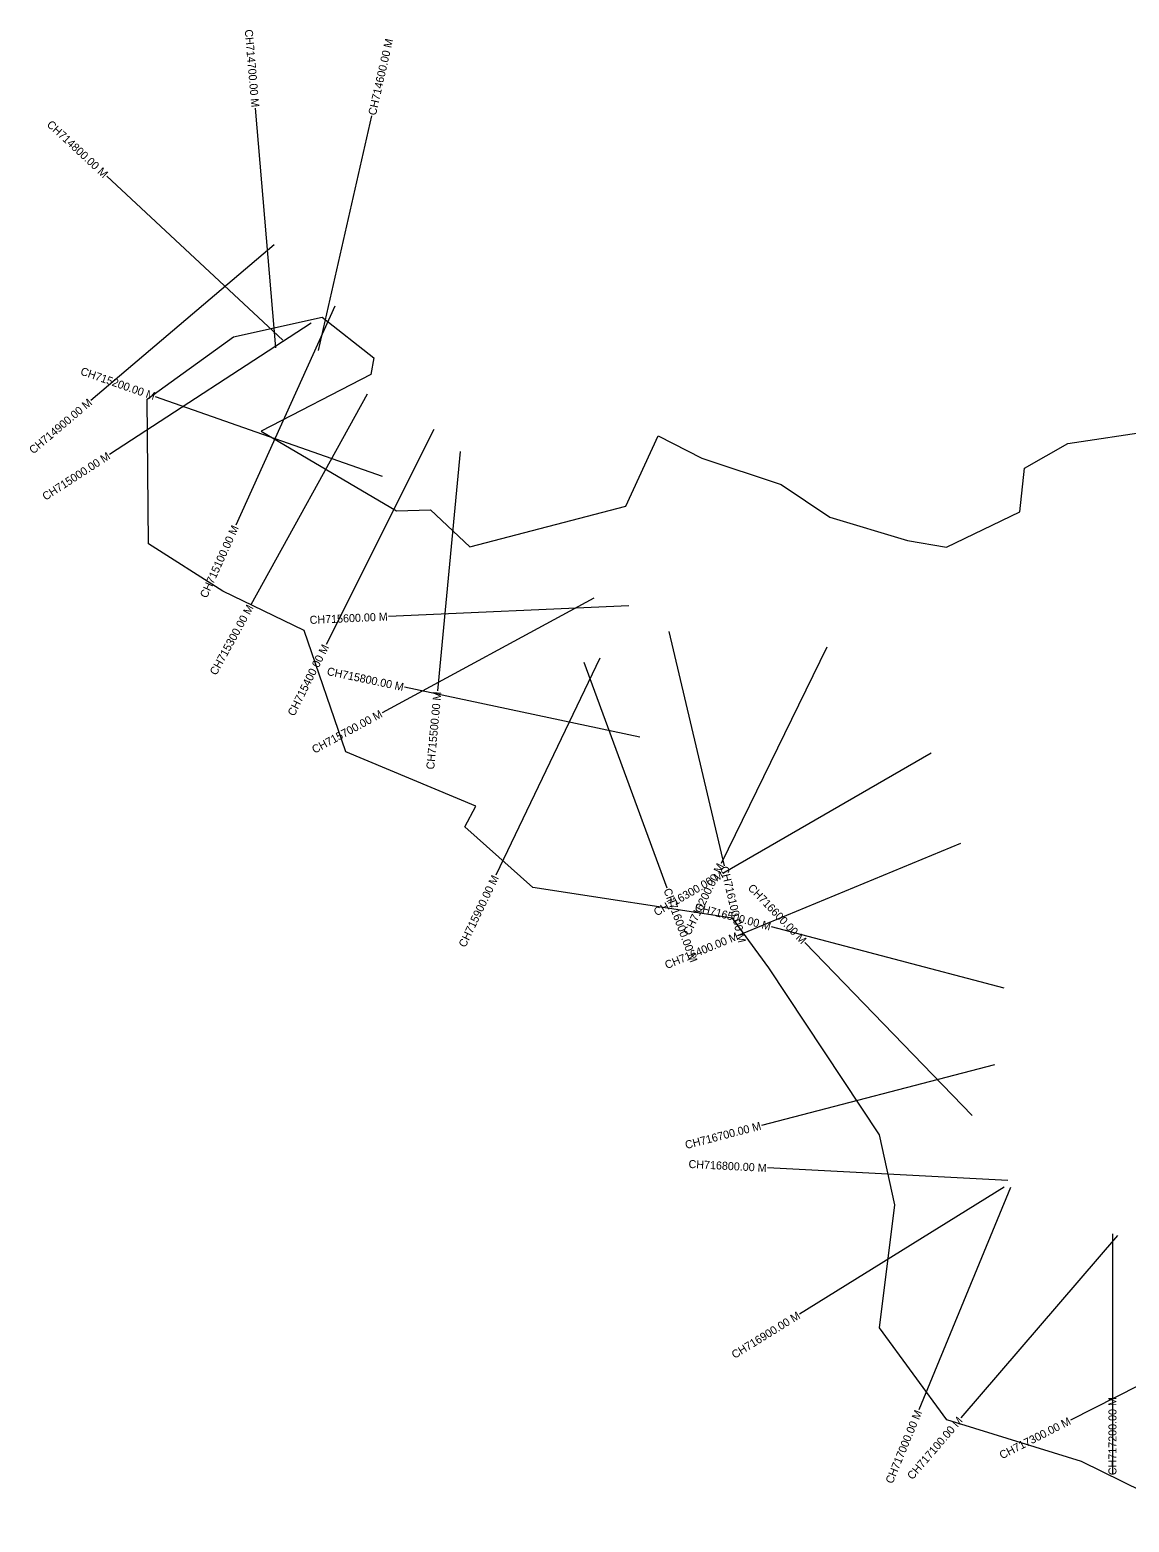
# Model space of a CAD drawing. Header units: metres. Extents: x 353815 to 357247, y 1746498 to 1749651.
# Drawn here: x 353815 to 355186, y 1747596 to 1749457 of the extents above; entities that cross this region are included whole.
import ezdxf
from ezdxf.enums import TextEntityAlignment as Align

# ---------------------------------------------------------------- set-up
doc = ezdxf.new("R2010")
doc.units = ezdxf.units.M
doc.layers.add('CS', color=134, linetype='Continuous')
doc.layers.add('CSMark', color=6, linetype='Continuous')

msp = doc.modelspace()

# ---------------------------------------------------------------- linework, layer by layer
at = {"color": 6}
msp.add_lwpolyline([(355280.4, 1747595.7), (355126.5, 1747671.3), (354958.8, 1747723.4), (354874.7, 1747838.2), (354893.9, 1747991.6), (354874.5, 1748078.7), (354736.6, 1748286.9), (354691.5, 1748349.1), (354442.5, 1748387.3), (354357.8, 1748462.8), (354371.3, 1748488.9), (354209.5, 1748556.4), (354157.5, 1748707.9), (354056, 1748757), (353963.3, 1748816), (353961.8, 1748996.4), (354069.1, 1749074.2), (354180, 1749098.7), (354244.1, 1749048), (354240.4, 1749027.1), (354103.8, 1748956.5), (354272.3, 1748857), (354315, 1748858.2), (354363.8, 1748812.1), (354558.3, 1748863), (354598.8, 1748950.7), (354653, 1748922.6), (354752.1, 1748890.1), (354812.7, 1748849.4), (354909.7, 1748819.9), (354958.2, 1748811.9), (355049.7, 1748856), (355055.6, 1748910.4), (355109.3, 1748941), (355214.7, 1748956.9)], dxfattribs=at)
at = {"layer": 'CS'}
for p, q in [((354122.1, 1749060.5), (354096.6, 1749359.5)), ((354175.4, 1749057.2), (354241.6, 1749349.8)), ((354130.8, 1749070), (353911.2, 1749274.4)), ((354120.1, 1749189), (353891.4, 1748994.9)), ((354195.7, 1749112.4), (354072, 1748839.1)), ((354166.2, 1749091.1), (353914.8, 1748927.4)), ((354255.2, 1748900), (353972.1, 1748999.4)), ((354235.8, 1749002.4), (354090.9, 1748739.7)), ((354319, 1748958.7), (354184.7, 1748690.4)), ((354351.8, 1748931.3), (354323.7, 1748632.6)), ((354518.3, 1748748), (354254.5, 1748605.2)), ((354562.2, 1748738.5), (354262.5, 1748725.3)), ((354612, 1748706.5), (354680.9, 1748414.5)), ((354808.8, 1748687), (354677.2, 1748417.4)), ((354525.8, 1748673.2), (354396.3, 1748402.6)), ((354506.1, 1748668.4), (354609.6, 1748386.8)), ((354575.9, 1748574.9), (354282.4, 1748637)), ((354939.1, 1748555), (354679.4, 1748404.8)), ((354975.8, 1748442.2), (354698.6, 1748327.6)), ((355030, 1748261.9), (354739.9, 1748338.3)), ((354990.1, 1748102.8), (354781.7, 1748318.6)), ((355018, 1748166.2), (354727.7, 1748090.6)), ((355034.5, 1748021.9), (354734.9, 1748037.5)), ((355029.9, 1748013.6), (354775.1, 1747855.3)), ((355038, 1748013.2), (354923.8, 1747735.8)), ((355171.5, 1747953.4), (354976, 1747725.8)), ((355165.1, 1747955.3), (355165.1, 1747655.3)), ((355380.2, 1747859), (355112.8, 1747723.1))]:
    msp.add_line(p, q, dxfattribs=at)

# ---------------------------------------------------------------- texts
at = {"layer": 'CSMark'}
for s, rotation, p in [('CH714700.00 M', 274.8813, (354096.5, 1749360.5)), ('CH714800.00 M', 317.0581, (353910.4, 1749275.1)), ('CH715200.00 M', 340.6622, (353971.1, 1748999.7)), ('CH714900.00 M', 40.3224, (353890.7, 1748994.2)), ('CH715000.00 M', 33.0679, (353913.9, 1748926.9)), ('CH715100.00 M', 65.6485, (354071.6, 1748838.2)), ('CH715300.00 M', 61.1105, (354090.4, 1748738.8)), ('CH715600.00 M', 2.5259, (354261.5, 1748725.3)), ('CH715400.00 M', 63.4058, (354184.2, 1748689.5)), ('CH715800.00 M', 348.0476, (354281.4, 1748637.2)), ('CH715500.00 M', 84.6093, (354323.6, 1748631.6)), ('CH715700.00 M', 28.4185, (354253.6, 1748604.8)), ('CH716200.00 M', 63.9718, (354676.7, 1748416.5)), ('CH715900.00 M', 64.4196, (354395.9, 1748401.7)), ('CH716300.00 M', 30.0401, (354678.6, 1748404.3)), ('CH716600.00 M', 314.011, (354781, 1748319.3)), ('CH716500.00 M', 345.2538, (354739, 1748338.5)), ('CH716400.00 M', 22.4494, (354697.6, 1748327.2)), ('CH716700.00 M', 14.597, (354726.7, 1748090.4)), ('CH716800.00 M', 357.0307, (354733.9, 1748037.5)), ('CH716900.00 M', 31.8404, (354774.2, 1747854.8)), ('CH717000.00 M', 67.627, (354923.4, 1747734.8)), ('CH717100.00 M', 49.3453, (354975.4, 1747725)), ('CH717300.00 M', 26.9507, (355111.9, 1747722.6))]:
    msp.add_text(s, height=10, rotation=rotation, dxfattribs=at).set_placement(p, align=Align.MIDDLE_RIGHT)
for s, rotation, p in [('CH714600.00 M', 77.2406, (354241.9, 1749350.8)), ('CH716100.00 M', 283.282, (354681.2, 1748413.6)), ('CH716000.00 M', 290.174, (354609.9, 1748385.9)), ('CH717200.00 M', 90, (355165.1, 1747654.3))]:
    msp.add_text(s, height=10, rotation=rotation, dxfattribs=at).set_placement(p, align=Align.MIDDLE_LEFT)

doc.saveas('drawing.dxf')
